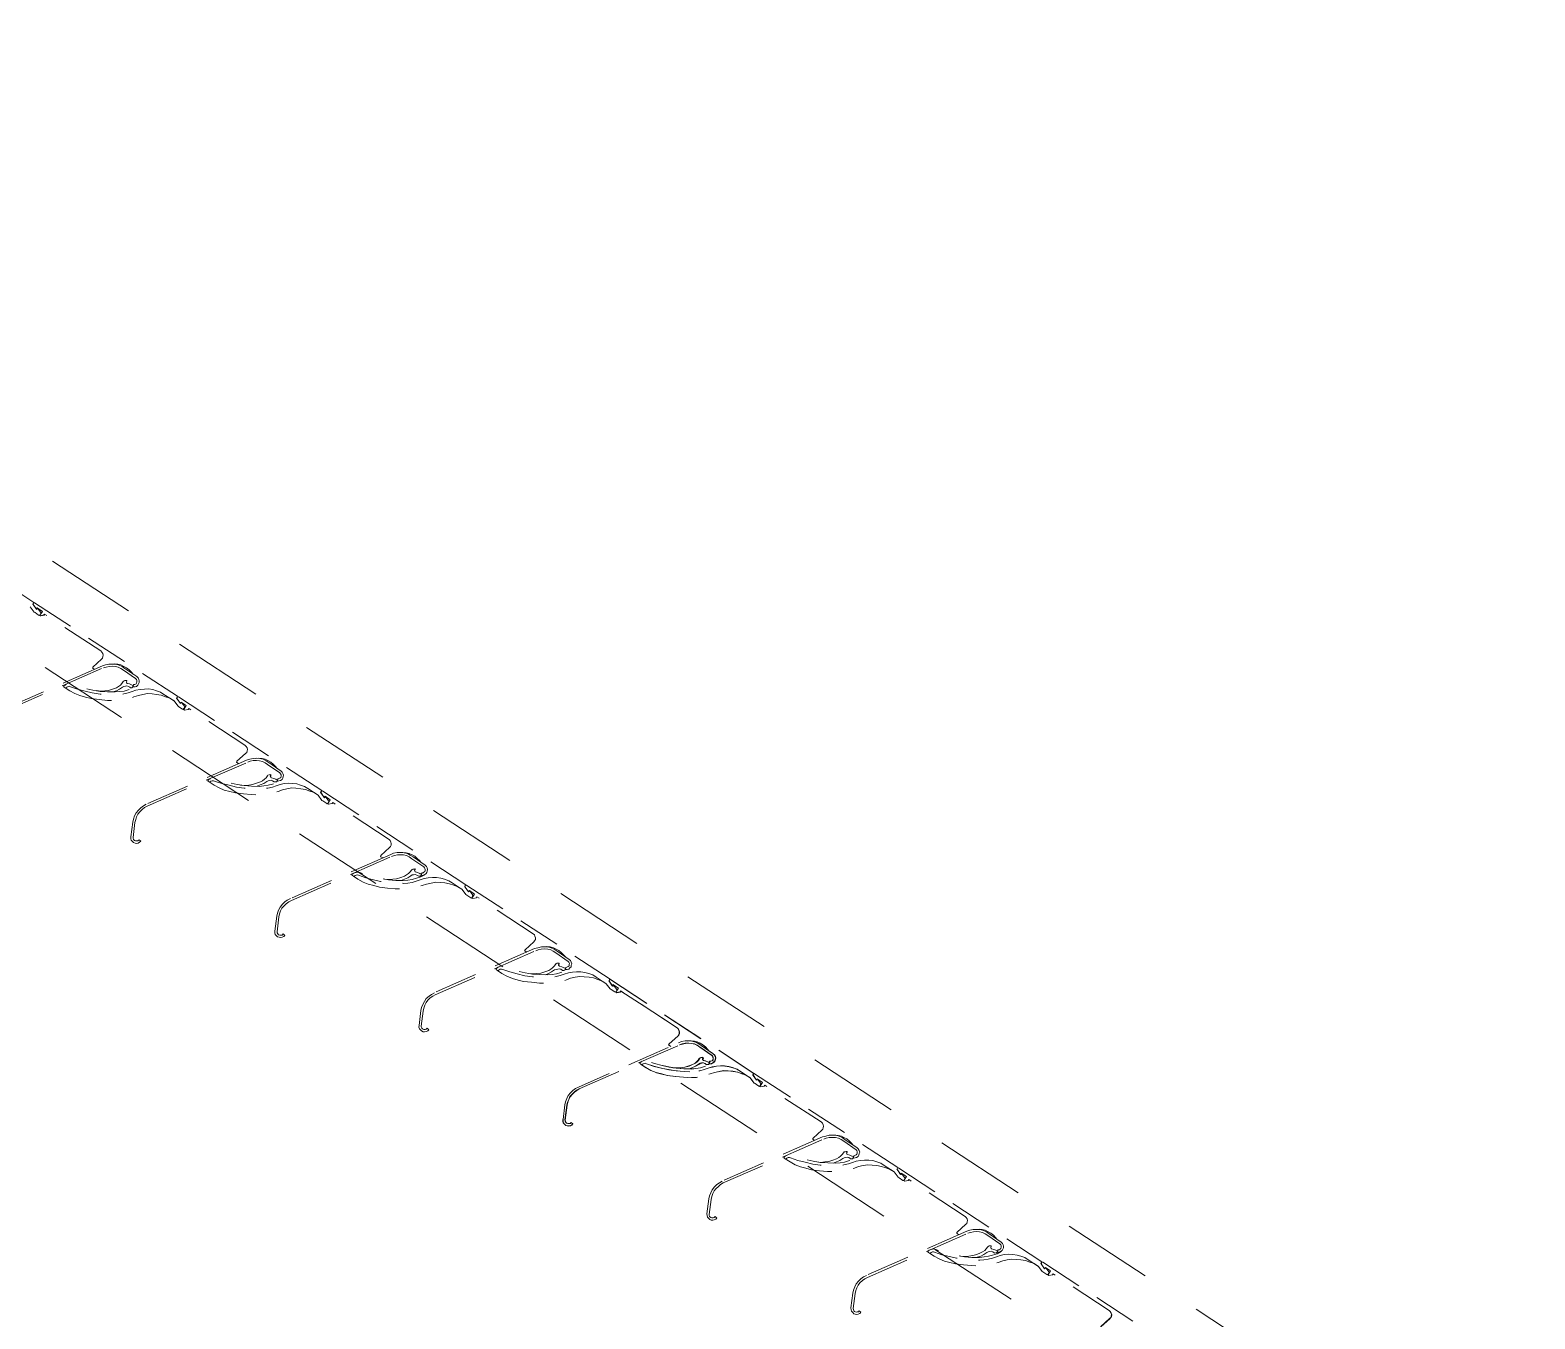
# Model space of a CAD drawing. Header units: centimetres. Extents: x -6341 to 23117, y -10090 to 8065.
# Drawn here: x 4912.6 to 5000, y -4067.7 to -3992.8 of the extents above; entities that cross this region are included whole.
import ezdxf

# ---------------------------------------------------------------- set-up
doc = ezdxf.new("R2010")
doc.units = ezdxf.units.CM
doc.header["$LTSCALE"] = 12.7
doc.linetypes.add('Style de ligne -13', pattern=[0.295276, 0.19685, -0.098425])
doc.linetypes.add('Style de ligne -17', pattern=[0.694444, 0.41656, -0.277884])
doc.layers.add('B Général', color=7, linetype='Continuous', lineweight=5)

# ---------------------------------------------------------------- blocks, each defined once
blk = doc.blocks.new('Groupe-199-1')
at = {"layer": 'B Général', "color": 7, "linetype": 'Style de ligne -13', "lineweight": 5}
for p, q in [((4904.493, -4020.614), (4912.819, -4026.059)), ((4912.829, -4026.622), (4912.598, -4026.319)), ((4912.854, -4026.082), (4921.162, -4031.516)), ((4913.16, -4026.813), (4913.31, -4026.583)), ((4913.16, -4026.813), (4913.31, -4026.583)), ((4916.712, -4028.884), (4913.435, -4026.74)), ((4916.802, -4029.752), (4910.977, -4032.316)), ((4911.031, -4032.427), (4916.856, -4029.863)), ((4918.031, -4030), (4918.728, -4030.481)), ((4918.798, -4030.374), (4918.101, -4029.893)), ((4918.602, -4030.828), (4918.586, -4030.969)), ((4916.445, -4031.188), (4916.68, -4031.215)), ((4920.959, -4031.788), (4920.374, -4031.405)), ((4921.173, -4032.079), (4920.959, -4031.788)), ((4921.215, -4031.551), (4929.541, -4036.996)), ((4921.521, -4032.282), (4921.672, -4032.052)), ((4925.074, -4034.352), (4921.814, -4032.221)), ((4925.163, -4035.221), (4919.339, -4037.784)), ((4919.392, -4037.896), (4925.235, -4035.343)), ((4927.177, -4035.855), (4926.462, -4035.362)), ((4926.393, -4035.468), (4927.107, -4035.961)), ((4926.981, -4036.308), (4926.965, -4036.449)), ((4929.32, -4037.256), (4928.736, -4036.874)), ((4929.594, -4037.031), (4937.902, -4042.465)), ((4929.552, -4037.56), (4929.32, -4037.256)), ((4929.882, -4037.75), (4930.033, -4037.52)), ((4933.452, -4039.833), (4930.175, -4037.689)), ((4918.561, -4038.819), (4918.451, -4039.683)), ((4918.581, -4039.717), (4918.69, -4038.853)), ((4919.023, -4039.93), (4918.928, -4039.843)), ((4933.542, -4040.701), (4927.717, -4043.265)), ((4927.771, -4043.376), (4933.596, -4040.812)), ((4934.771, -4040.948), (4935.468, -4041.429)), ((4935.538, -4041.323), (4934.841, -4040.842)), ((4935.342, -4041.777), (4935.326, -4041.918)), ((4937.699, -4042.736), (4937.114, -4042.354)), ((4937.913, -4043.028), (4937.699, -4042.736)), ((4937.955, -4042.499), (4946.281, -4047.945)), ((4938.261, -4043.231), (4938.412, -4043)), ((4941.813, -4045.301), (4938.554, -4043.169)), ((4926.922, -4044.287), (4926.812, -4045.151)), ((4926.942, -4045.185), (4927.052, -4044.321)), ((4927.384, -4045.399), (4927.289, -4045.311)), ((4941.903, -4046.169), (4936.079, -4048.733)), ((4936.132, -4048.844), (4941.975, -4046.292)), ((4943.132, -4046.417), (4943.847, -4046.91)), ((4943.132, -4046.417), (4943.847, -4046.91)), ((4943.917, -4046.803), (4943.202, -4046.311)), ((4943.917, -4046.803), (4943.202, -4046.311)), ((4943.721, -4047.257), (4943.687, -4047.386)), ((4943.721, -4047.257), (4943.687, -4047.386)), ((4946.06, -4048.205), (4945.475, -4047.823)), ((4946.06, -4048.205), (4945.475, -4047.823)), ((4946.292, -4048.508), (4946.06, -4048.205)), ((4946.292, -4048.508), (4946.06, -4048.205)), ((4946.316, -4047.968), (4954.624, -4053.402)), ((4946.622, -4048.699), (4946.773, -4048.469)), ((4946.622, -4048.699), (4946.773, -4048.469)), ((4946.622, -4048.699), (4946.773, -4048.469)), ((4950.174, -4050.77), (4946.897, -4048.626)), ((4935.301, -4049.767), (4935.191, -4050.631)), ((4935.321, -4050.665), (4935.43, -4049.801)), ((4935.763, -4050.879), (4935.668, -4050.792)), ((4944.493, -4054.313), (4950.336, -4051.761)), ((4951.494, -4051.885), (4952.191, -4052.367)), ((4951.511, -4051.897), (4952.208, -4052.378)), ((4952.26, -4052.26), (4951.563, -4051.779)), ((4952.064, -4052.714), (4952.048, -4052.855)), ((4952.082, -4052.726), (4952.066, -4052.867)), ((4948.381, -4053.087), (4948.115, -4052.913)), ((4949.907, -4053.073), (4950.142, -4053.101)), ((4954.421, -4053.674), (4953.836, -4053.291)), ((4954.635, -4053.965), (4954.421, -4053.674)), ((4954.677, -4053.437), (4963.003, -4058.882)), ((4954.983, -4054.168), (4955.134, -4053.938)), ((4958.536, -4056.238), (4955.276, -4054.107)), ((4943.662, -4055.236), (4943.552, -4056.1)), ((4943.664, -4056.122), (4943.774, -4055.258)), ((4943.682, -4056.134), (4943.791, -4055.27)), ((4944.124, -4056.347), (4944.029, -4056.26)), ((4944.124, -4056.347), (4944.029, -4056.26)), ((4958.626, -4057.106), (4952.801, -4059.67)), ((4952.855, -4059.781), (4958.697, -4057.229)), ((4959.855, -4057.354), (4960.569, -4057.847)), ((4960.639, -4057.74), (4959.924, -4057.248)), ((4960.443, -4058.194), (4960.427, -4058.335)), ((4962.782, -4059.142), (4962.198, -4058.76)), ((4963.056, -4058.917), (4971.364, -4064.351)), ((4963.014, -4059.446), (4962.782, -4059.142)), ((4963.344, -4059.636), (4963.495, -4059.406)), ((4966.914, -4061.718), (4963.637, -4059.575)), ((4952.023, -4060.705), (4951.913, -4061.569)), ((4952.043, -4061.603), (4952.153, -4060.739)), ((4952.485, -4061.816), (4952.39, -4061.729)), ((4967.004, -4062.587), (4961.18, -4065.15)), ((4961.233, -4065.262), (4967.058, -4062.698)), ((4968.234, -4062.834), (4968.931, -4063.315)), ((4969, -4063.209), (4968.303, -4062.728)), ((4968.804, -4063.663), (4968.788, -4063.804)), ((4971.161, -4064.622), (4970.576, -4064.24)), ((4971.375, -4064.914), (4971.161, -4064.622)), ((4971.417, -4064.385), (4979.743, -4069.831)), ((4971.723, -4065.116), (4971.874, -4064.886)), ((4975.275, -4067.187), (4972.016, -4065.055)), ((4960.384, -4066.173), (4960.274, -4067.037)), ((4960.404, -4067.071), (4960.514, -4066.207)), ((4960.846, -4067.285), (4960.751, -4067.197))]:
    blk.add_line(p, q, dxfattribs=at)
at = {"layer": 'B Général', "color": 7, "linetype": 'Style de ligne -13', "lineweight": 5, "flags": 128}
for points in [[(4913.31, -4026.583), (4912.992, -4026.374), (4912.945, -4026.445), (4912.767, -4026.177), (4912.749, -4026.165), (4912.772, -4026.13), (4912.795, -4026.094), (4912.819, -4026.059), (4912.854, -4026.082)], [(4913.171, -4026.796), (4913.218, -4026.725), (4913.229, -4026.707), (4913.217, -4026.648), (4913.027, -4026.398), (4912.981, -4026.468), (4912.767, -4026.177), (4912.749, -4026.165), (4912.772, -4026.13), (4912.819, -4026.059)], [(4913.31, -4026.583), (4913.009, -4026.386), (4912.963, -4026.457), (4912.785, -4026.188), (4912.767, -4026.177), (4912.772, -4026.13), (4912.795, -4026.094), (4912.836, -4026.071), (4912.872, -4026.094)], [(4913.171, -4026.796), (4913.131, -4026.819), (4913.095, -4026.796), (4912.883, -4026.657), (4912.829, -4026.622)], [(4913.435, -4026.74), (4913.4, -4026.794), (4913.195, -4026.836), (4913.16, -4026.813)], [(4913.453, -4026.752), (4913.418, -4026.805), (4913.213, -4026.848), (4913.16, -4026.813)], [(4916.34, -4029.956), (4916.234, -4029.886), (4916.216, -4029.874), (4916.239, -4029.839), (4916.251, -4029.821), (4916.752, -4029.365), (4916.798, -4029.294), (4916.827, -4029.212), (4916.838, -4029.118), (4916.819, -4029.03), (4916.772, -4028.948), (4916.712, -4028.884)], [(4918.101, -4029.893), (4917.942, -4029.789), (4917.771, -4029.702), (4917.576, -4029.651), (4917.377, -4029.647), (4917.177, -4029.643), (4916.972, -4029.686), (4916.802, -4029.752)], [(4916.856, -4029.863), (4917.014, -4029.815), (4917.19, -4029.778), (4917.372, -4029.77), (4917.56, -4029.792), (4917.719, -4029.82), (4917.872, -4029.895), (4918.031, -4030)], [(4918.585, -4030.235), (4918.484, -4030.119), (4918.348, -4029.979), (4918.2, -4029.857), (4918.047, -4029.782), (4917.876, -4029.695), (4917.7, -4029.656), (4917.511, -4029.634), (4917.33, -4029.642)], [(4920.374, -4031.405), (4920.179, -4031.278), (4919.932, -4031.192), (4919.72, -4031.129), (4919.467, -4031.091), (4919.239, -4031.093), (4918.998, -4031.112), (4918.746, -4031.15), (4918.518, -4031.228), (4918.289, -4031.306), (4918.043, -4031.373), (4917.791, -4031.411), (4917.551, -4031.43), (4917.104, -4031.417), (4916.67, -4031.385), (4916.211, -4031.313), (4915.793, -4031.217), (4915.358, -4031.109), (4914.946, -4030.966), (4914.863, -4030.937), (4914.805, -4030.949), (4914.735, -4030.979), (4914.682, -4031.021), (4914.653, -4031.027), (4914.635, -4031.016), (4914.582, -4030.981), (4914.547, -4030.958), (4914.558, -4030.94), (4914.552, -4030.911), (4914.634, -4030.863), (4914.716, -4030.815), (4914.803, -4030.797), (4914.909, -4030.79), (4915.003, -4030.801), (4915.404, -4030.962), (4915.821, -4031.058), (4916.239, -4031.154), (4916.668, -4031.233), (4917.103, -4031.264), (4917.532, -4031.266), (4917.801, -4031.24), (4918.071, -4031.214), (4918.3, -4031.136), (4918.557, -4031.052), (4918.791, -4030.926)], [(4916.68, -4031.215), (4916.938, -4031.207), (4917.161, -4031.175), (4917.389, -4031.097), (4917.618, -4031.019), (4917.74, -4030.947), (4917.845, -4030.864), (4917.933, -4030.769), (4918.002, -4030.663)], [(4918.002, -4030.663), (4918.054, -4030.622), (4918.095, -4030.598), (4918.172, -4030.597), (4918.201, -4030.591), (4918.219, -4030.602), (4918.225, -4030.632), (4918.19, -4030.685), (4918.196, -4030.714), (4918.22, -4030.755), (4918.238, -4030.767), (4918.367, -4030.801), (4918.485, -4030.853), (4918.52, -4030.876), (4918.567, -4030.881), (4918.585, -4030.893), (4918.574, -4030.91), (4918.591, -4030.922), (4918.568, -4030.958), (4918.533, -4031.011), (4918.504, -4031.017), (4918.428, -4031.017), (4918.392, -4030.994), (4918.392, -4030.994), (4918.321, -4030.948), (4918.221, -4030.908), (4918.133, -4030.926), (4918.045, -4030.944), (4917.964, -4030.992), (4917.789, -4031.105), (4917.607, -4031.189), (4917.408, -4031.261)], [(4918.586, -4030.969), (4918.692, -4030.962), (4918.779, -4030.944), (4918.855, -4030.867), (4918.901, -4030.796), (4918.93, -4030.714), (4918.941, -4030.62), (4918.923, -4030.532), (4918.875, -4030.45), (4918.798, -4030.374)], [(4918.728, -4030.481), (4918.77, -4030.533), (4918.8, -4030.603), (4918.801, -4030.68), (4918.784, -4030.744), (4918.749, -4030.798), (4918.679, -4030.827), (4918.602, -4030.828)], [(4916.144, -4031.648), (4915.82, -4031.563), (4915.496, -4031.478), (4915.196, -4031.357), (4914.901, -4031.189), (4914.635, -4031.016)], [(4920.941, -4031.776), (4920.711, -4031.626), (4920.464, -4031.54), (4920.216, -4031.454), (4919.946, -4031.403), (4919.682, -4031.382), (4919.417, -4031.361), (4919.153, -4031.416), (4918.89, -4031.471), (4918.632, -4031.556), (4918.375, -4031.64), (4918.099, -4031.713), (4917.818, -4031.757), (4917.56, -4031.765), (4917.084, -4031.757), (4916.614, -4031.703), (4916.144, -4031.648)], [(4921.515, -4032.253), (4921.561, -4032.182), (4921.573, -4032.164), (4921.578, -4032.117), (4921.37, -4031.855), (4921.324, -4031.925), (4921.128, -4031.645), (4921.11, -4031.634), (4921.116, -4031.587), (4921.162, -4031.516)], [(4921.672, -4032.052), (4921.371, -4031.855), (4921.324, -4031.926), (4921.146, -4031.657), (4921.128, -4031.645), (4921.134, -4031.598), (4921.157, -4031.563), (4921.198, -4031.539), (4921.215, -4031.551)], [(4921.515, -4032.253), (4921.492, -4032.288), (4921.456, -4032.265), (4921.244, -4032.126), (4921.173, -4032.079)], [(4921.814, -4032.221), (4921.779, -4032.274), (4921.574, -4032.317), (4921.521, -4032.282)], [(4924.701, -4035.424), (4924.613, -4035.366), (4924.595, -4035.355), (4924.6, -4035.308), (4924.612, -4035.29), (4925.113, -4034.833), (4925.177, -4034.774), (4925.206, -4034.692), (4925.216, -4034.598), (4925.198, -4034.51), (4925.15, -4034.428), (4925.073, -4034.352)], [(4926.462, -4035.362), (4926.303, -4035.258), (4926.132, -4035.171), (4925.937, -4035.12), (4925.738, -4035.116), (4925.556, -4035.123), (4925.351, -4035.166), (4925.163, -4035.221)], [(4925.235, -4035.343), (4925.375, -4035.283), (4925.551, -4035.247), (4925.751, -4035.251), (4925.921, -4035.261), (4926.098, -4035.3), (4926.251, -4035.375), (4926.393, -4035.468)], [(4926.255, -4035.176), (4926.078, -4035.136), (4925.89, -4035.114), (4925.708, -4035.122)], [(4926.946, -4035.704), (4926.846, -4035.587), (4926.709, -4035.448), (4926.579, -4035.337), (4926.408, -4035.251), (4926.255, -4035.176)], [(4924.824, -4036.668), (4925.059, -4036.695), (4925.299, -4036.675), (4925.522, -4036.644), (4925.75, -4036.566), (4925.979, -4036.487), (4926.101, -4036.416), (4926.206, -4036.333), (4926.311, -4036.25), (4926.381, -4036.143)], [(4926.381, -4036.143), (4926.415, -4036.09), (4926.474, -4036.078), (4926.533, -4036.066), (4926.58, -4036.071), (4926.597, -4036.083), (4926.586, -4036.1), (4926.551, -4036.153), (4926.575, -4036.194), (4926.581, -4036.224), (4926.616, -4036.247), (4926.746, -4036.281), (4926.864, -4036.333), (4926.881, -4036.344), (4926.946, -4036.361), (4926.946, -4036.361), (4926.952, -4036.391), (4926.952, -4036.391), (4926.947, -4036.438), (4926.912, -4036.491), (4926.865, -4036.485), (4926.789, -4036.486), (4926.771, -4036.474), (4926.771, -4036.474), (4926.683, -4036.417), (4926.6, -4036.388), (4926.512, -4036.406), (4926.424, -4036.425), (4926.343, -4036.472), (4926.167, -4036.585), (4925.968, -4036.658), (4925.787, -4036.741)], [(4926.965, -4036.449), (4927.053, -4036.431), (4927.141, -4036.413), (4927.234, -4036.347), (4927.28, -4036.276), (4927.291, -4036.182), (4927.32, -4036.1), (4927.284, -4036), (4927.236, -4035.919), (4927.177, -4035.855)], [(4927.107, -4035.961), (4927.149, -4036.013), (4927.179, -4036.083), (4927.179, -4036.16), (4927.162, -4036.225), (4927.11, -4036.266), (4927.04, -4036.296), (4926.981, -4036.308)], [(4928.736, -4036.874), (4928.541, -4036.747), (4928.311, -4036.672), (4928.082, -4036.598), (4927.846, -4036.571), (4927.6, -4036.561), (4927.359, -4036.581), (4927.125, -4036.63), (4926.897, -4036.708), (4926.668, -4036.787), (4926.405, -4036.842), (4926.152, -4036.879), (4925.912, -4036.899), (4925.466, -4036.885), (4925.031, -4036.854), (4924.59, -4036.793), (4924.155, -4036.685), (4923.737, -4036.589), (4923.307, -4036.435), (4923.242, -4036.417), (4923.166, -4036.418), (4923.096, -4036.448), (4923.043, -4036.49), (4923.032, -4036.507), (4922.996, -4036.484), (4922.943, -4036.449), (4922.926, -4036.438), (4922.919, -4036.409), (4922.931, -4036.391), (4922.995, -4036.332), (4923.095, -4036.295), (4923.182, -4036.277), (4923.27, -4036.259), (4923.364, -4036.27), (4923.765, -4036.43), (4924.2, -4036.538), (4924.618, -4036.634), (4925.03, -4036.701), (4925.464, -4036.733), (4925.911, -4036.746), (4926.18, -4036.72), (4926.433, -4036.683), (4926.679, -4036.616), (4926.918, -4036.52), (4927.152, -4036.395)], [(4924.522, -4037.128), (4924.199, -4037.043), (4923.875, -4036.958), (4923.575, -4036.837), (4923.28, -4036.669), (4922.996, -4036.484)], [(4929.32, -4037.256), (4929.09, -4037.106), (4928.842, -4037.02), (4928.595, -4036.934), (4928.325, -4036.883), (4928.042, -4036.851), (4927.796, -4036.841), (4927.514, -4036.885), (4927.251, -4036.94), (4927.011, -4037.036), (4926.753, -4037.12), (4926.478, -4037.193), (4926.197, -4037.237), (4925.921, -4037.233), (4925.445, -4037.226), (4924.993, -4037.183), (4924.522, -4037.128)], [(4929.894, -4037.733), (4929.94, -4037.662), (4929.952, -4037.644), (4929.939, -4037.586), (4929.749, -4037.335), (4929.703, -4037.406), (4929.489, -4037.114), (4929.471, -4037.102), (4929.495, -4037.067), (4929.541, -4036.996)], [(4930.033, -4037.52), (4929.732, -4037.323), (4929.685, -4037.394), (4929.507, -4037.126), (4929.489, -4037.114), (4929.494, -4037.067), (4929.518, -4037.032), (4929.559, -4037.008), (4929.594, -4037.031)], [(4919.339, -4037.784), (4919.175, -4037.88), (4919.029, -4037.987), (4918.889, -4038.123), (4918.756, -4038.289), (4918.669, -4038.46), (4918.601, -4038.642), (4918.561, -4038.819)], [(4918.69, -4038.853), (4918.73, -4038.676), (4918.787, -4038.511), (4918.862, -4038.358), (4918.973, -4038.228), (4919.112, -4038.092), (4919.24, -4037.973), (4919.392, -4037.896)], [(4929.894, -4037.733), (4929.853, -4037.757), (4929.835, -4037.745), (4929.605, -4037.594), (4929.552, -4037.56)], [(4930.175, -4037.689), (4930.14, -4037.742), (4929.935, -4037.785), (4929.882, -4037.75)], [(4918.451, -4039.683), (4918.458, -4039.788), (4918.476, -4039.876), (4918.536, -4039.94), (4918.613, -4040.016), (4918.695, -4040.044), (4918.789, -4040.055), (4918.877, -4040.037), (4918.959, -4039.989), (4919.023, -4039.93)], [(4918.928, -4039.843), (4918.864, -4039.902), (4918.805, -4039.914), (4918.729, -4039.915), (4918.664, -4039.898), (4918.605, -4039.834), (4918.575, -4039.764), (4918.581, -4039.717)], [(4933.08, -4040.904), (4932.974, -4040.835), (4932.956, -4040.823), (4932.962, -4040.776), (4932.973, -4040.759), (4933.474, -4040.302), (4933.538, -4040.243), (4933.567, -4040.16), (4933.578, -4040.066), (4933.559, -4039.978), (4933.512, -4039.897), (4933.452, -4039.833)], [(4934.841, -4040.842), (4934.681, -4040.738), (4934.51, -4040.651), (4934.316, -4040.6), (4934.117, -4040.596), (4933.917, -4040.592), (4933.712, -4040.635), (4933.542, -4040.701)], [(4935.308, -4041.172), (4935.207, -4041.056), (4935.088, -4040.928), (4934.94, -4040.806), (4934.787, -4040.731), (4934.616, -4040.644), (4934.44, -4040.605), (4934.252, -4040.583), (4934.07, -4040.59)], [(4933.596, -4040.812), (4933.754, -4040.763), (4933.93, -4040.727), (4934.112, -4040.719), (4934.282, -4040.729), (4934.459, -4040.769), (4934.612, -4040.844), (4934.771, -4040.948)], [(4935.326, -4041.918), (4935.431, -4041.911), (4935.502, -4041.881), (4935.595, -4041.816), (4935.641, -4041.745), (4935.67, -4041.662), (4935.681, -4041.568), (4935.663, -4041.481), (4935.615, -4041.399), (4935.538, -4041.323)], [(4935.468, -4041.429), (4935.51, -4041.482), (4935.54, -4041.552), (4935.541, -4041.628), (4935.524, -4041.693), (4935.471, -4041.735), (4935.419, -4041.776), (4935.342, -4041.777)], [(4936.672, -4042.141), (4936.46, -4042.078), (4936.208, -4042.039), (4935.961, -4042.03), (4935.72, -4042.049), (4935.486, -4042.099), (4935.258, -4042.177), (4935.029, -4042.255), (4934.783, -4042.322), (4934.531, -4042.359), (4934.291, -4042.379), (4933.844, -4042.365), (4933.392, -4042.322), (4932.951, -4042.262), (4932.534, -4042.166), (4932.098, -4042.058), (4931.668, -4041.903), (4931.604, -4041.886), (4931.545, -4041.898), (4931.475, -4041.928), (4931.422, -4041.97), (4931.393, -4041.976), (4931.375, -4041.964), (4931.322, -4041.93), (4931.287, -4041.906), (4931.281, -4041.877), (4931.292, -4041.859), (4931.356, -4041.8), (4931.456, -4041.764), (4931.544, -4041.746), (4931.631, -4041.727), (4931.743, -4041.75), (4932.144, -4041.911), (4932.562, -4042.007), (4932.979, -4042.103), (4933.408, -4042.181), (4933.843, -4042.213), (4934.272, -4042.215), (4934.542, -4042.189), (4934.794, -4042.152), (4935.04, -4042.085), (4935.297, -4042), (4935.531, -4041.875)], [(4932.884, -4042.597), (4932.56, -4042.512), (4932.236, -4042.426), (4931.936, -4042.306), (4931.641, -4042.138), (4931.375, -4041.964)], [(4937.681, -4042.725), (4937.451, -4042.574), (4937.204, -4042.488), (4936.956, -4042.403), (4936.686, -4042.352), (4936.421, -4042.331), (4936.157, -4042.31), (4935.893, -4042.365), (4935.63, -4042.42), (4935.372, -4042.505), (4935.115, -4042.589), (4934.839, -4042.662), (4934.558, -4042.705), (4934.282, -4042.702), (4933.806, -4042.694), (4933.354, -4042.651), (4932.884, -4042.597)], [(4933.185, -4042.136), (4933.42, -4042.164), (4933.661, -4042.144), (4933.883, -4042.113), (4934.129, -4042.046), (4934.34, -4041.956), (4934.463, -4041.884), (4934.585, -4041.813), (4934.672, -4041.718), (4934.742, -4041.612)], [(4934.742, -4041.612), (4934.794, -4041.57), (4934.835, -4041.546), (4934.912, -4041.546), (4934.941, -4041.54), (4934.959, -4041.551), (4934.965, -4041.581), (4934.93, -4041.634), (4934.936, -4041.663), (4934.96, -4041.704), (4934.978, -4041.716), (4935.107, -4041.75), (4935.225, -4041.801), (4935.26, -4041.825), (4935.307, -4041.83), (4935.325, -4041.842), (4935.314, -4041.859), (4935.331, -4041.871), (4935.308, -4041.906), (4935.273, -4041.959), (4935.226, -4041.954), (4935.168, -4041.966), (4935.132, -4041.943), (4935.132, -4041.943), (4935.061, -4041.897), (4934.961, -4041.857), (4934.873, -4041.875), (4934.786, -4041.893), (4934.704, -4041.941), (4934.529, -4042.054), (4934.347, -4042.138), (4934.148, -4042.21)], [(4937.114, -4042.354), (4936.919, -4042.227), (4936.672, -4042.141)], [(4938.255, -4043.201), (4938.301, -4043.13), (4938.313, -4043.113), (4938.318, -4043.066), (4938.11, -4042.803), (4938.064, -4042.874), (4937.868, -4042.594), (4937.85, -4042.583), (4937.856, -4042.536), (4937.902, -4042.465)], [(4938.412, -4043), (4938.11, -4042.803), (4938.064, -4042.874), (4937.868, -4042.594), (4937.85, -4042.583), (4937.873, -4042.547), (4937.896, -4042.512), (4937.937, -4042.488), (4937.955, -4042.499)], [(4938.255, -4043.201), (4938.232, -4043.237), (4938.196, -4043.214), (4937.966, -4043.063), (4937.913, -4043.028)], [(4938.554, -4043.169), (4938.519, -4043.222), (4938.314, -4043.265), (4938.261, -4043.231)], [(4927.717, -4043.265), (4927.536, -4043.348), (4927.39, -4043.455), (4927.251, -4043.592), (4927.117, -4043.757), (4927.03, -4043.928), (4926.962, -4044.111), (4926.922, -4044.287)], [(4927.052, -4044.321), (4927.091, -4044.145), (4927.148, -4043.98), (4927.223, -4043.827), (4927.334, -4043.697), (4927.473, -4043.56), (4927.619, -4043.453), (4927.771, -4043.376)], [(4926.812, -4045.151), (4926.819, -4045.257), (4926.837, -4045.345), (4926.914, -4045.42), (4926.974, -4045.484), (4927.056, -4045.513), (4927.15, -4045.524), (4927.238, -4045.506), (4927.338, -4045.469), (4927.384, -4045.399)], [(4927.289, -4045.311), (4927.243, -4045.382), (4927.167, -4045.383), (4927.108, -4045.395), (4927.026, -4045.367), (4926.984, -4045.314), (4926.954, -4045.244), (4926.942, -4045.185)], [(4941.441, -4046.373), (4941.353, -4046.315), (4941.317, -4046.292), (4941.34, -4046.256), (4941.352, -4046.239), (4941.853, -4045.782), (4941.899, -4045.711), (4941.945, -4045.64), (4941.956, -4045.546), (4941.92, -4045.447), (4941.89, -4045.377), (4941.813, -4045.301)], [(4941.441, -4046.373), (4941.353, -4046.315), (4941.317, -4046.292), (4941.34, -4046.256), (4941.352, -4046.239), (4941.853, -4045.782), (4941.899, -4045.711), (4941.945, -4045.64), (4941.956, -4045.546), (4941.92, -4045.447), (4941.89, -4045.377), (4941.813, -4045.301)], [(4943.202, -4046.311), (4943.043, -4046.206), (4942.872, -4046.12), (4942.677, -4046.069), (4942.478, -4046.064), (4942.296, -4046.072), (4942.091, -4046.115), (4941.903, -4046.169)], [(4943.202, -4046.311), (4943.043, -4046.206), (4942.872, -4046.12), (4942.677, -4046.069), (4942.478, -4046.064), (4942.296, -4046.072), (4942.091, -4046.115), (4941.903, -4046.169)], [(4941.975, -4046.292), (4942.115, -4046.232), (4942.291, -4046.195), (4942.473, -4046.188), (4942.661, -4046.21), (4942.837, -4046.249), (4942.973, -4046.313), (4943.132, -4046.417)], [(4941.975, -4046.292), (4942.115, -4046.232), (4942.291, -4046.195), (4942.473, -4046.188), (4942.661, -4046.21), (4942.837, -4046.249), (4942.973, -4046.313), (4943.132, -4046.417)], [(4943.686, -4046.653), (4943.585, -4046.536), (4943.449, -4046.396), (4943.301, -4046.274), (4943.148, -4046.199), (4942.995, -4046.124), (4942.801, -4046.073), (4942.612, -4046.051), (4942.448, -4046.07)], [(4943.686, -4046.653), (4943.585, -4046.536), (4943.449, -4046.396), (4943.301, -4046.274), (4943.148, -4046.199), (4942.995, -4046.124), (4942.801, -4046.073), (4942.612, -4046.051), (4942.448, -4046.07)], [(4945.475, -4047.823), (4945.281, -4047.695), (4945.051, -4047.621), (4944.821, -4047.547), (4944.586, -4047.519), (4944.34, -4047.51), (4944.099, -4047.53), (4943.865, -4047.579), (4943.619, -4047.645), (4943.39, -4047.724), (4943.144, -4047.79), (4942.892, -4047.828), (4942.652, -4047.848), (4942.205, -4047.834), (4941.771, -4047.802), (4941.33, -4047.742), (4940.895, -4047.634), (4940.459, -4047.526), (4940.047, -4047.383), (4939.982, -4047.366), (4939.906, -4047.367), (4939.836, -4047.397), (4939.783, -4047.438), (4939.772, -4047.456), (4939.736, -4047.433), (4939.683, -4047.398), (4939.665, -4047.387), (4939.659, -4047.357), (4939.671, -4047.339), (4939.735, -4047.28), (4939.817, -4047.233), (4939.922, -4047.226), (4940.01, -4047.207), (4940.104, -4047.218), (4940.505, -4047.379), (4940.922, -4047.475), (4941.358, -4047.583), (4941.769, -4047.65), (4942.204, -4047.681), (4942.65, -4047.695), (4942.92, -4047.669), (4943.172, -4047.632), (4943.418, -4047.565), (4943.658, -4047.469), (4943.892, -4047.343)], [(4941.262, -4048.077), (4940.939, -4047.992), (4940.615, -4047.907), (4940.297, -4047.774), (4940.002, -4047.607), (4939.736, -4047.433)], [(4941.564, -4047.616), (4941.781, -4047.632), (4942.039, -4047.624), (4942.262, -4047.593), (4942.49, -4047.514), (4942.719, -4047.436), (4942.841, -4047.364), (4942.946, -4047.281), (4943.033, -4047.187), (4943.121, -4047.092)], [(4941.564, -4047.616), (4941.781, -4047.632), (4942.039, -4047.624), (4942.262, -4047.593), (4942.49, -4047.514), (4942.719, -4047.436), (4942.841, -4047.364), (4942.946, -4047.281), (4943.033, -4047.187), (4943.121, -4047.092)], [(4943.121, -4047.092), (4943.155, -4047.039), (4943.196, -4047.015), (4943.273, -4047.014), (4943.32, -4047.02), (4943.32, -4047.02), (4943.326, -4047.049), (4943.291, -4047.102), (4943.297, -4047.132), (4943.321, -4047.172), (4943.356, -4047.196), (4943.486, -4047.23), (4943.604, -4047.281), (4943.621, -4047.293), (4943.668, -4047.298), (4943.686, -4047.31), (4943.675, -4047.328), (4943.692, -4047.339), (4943.687, -4047.386), (4943.634, -4047.428), (4943.605, -4047.434), (4943.529, -4047.435), (4943.511, -4047.423), (4943.493, -4047.412), (4943.422, -4047.365), (4943.34, -4047.337), (4943.252, -4047.355), (4943.164, -4047.373), (4943.065, -4047.409), (4942.89, -4047.523), (4942.708, -4047.606), (4942.527, -4047.69)], [(4943.121, -4047.092), (4943.155, -4047.039), (4943.196, -4047.015), (4943.273, -4047.014), (4943.32, -4047.02), (4943.32, -4047.02), (4943.326, -4047.049), (4943.291, -4047.102), (4943.297, -4047.132), (4943.321, -4047.172), (4943.356, -4047.196), (4943.486, -4047.23), (4943.604, -4047.281), (4943.621, -4047.293), (4943.668, -4047.298), (4943.686, -4047.31), (4943.675, -4047.328), (4943.692, -4047.339), (4943.687, -4047.386), (4943.634, -4047.428), (4943.605, -4047.434), (4943.529, -4047.435), (4943.511, -4047.423), (4943.493, -4047.412), (4943.422, -4047.365), (4943.34, -4047.337), (4943.252, -4047.355), (4943.164, -4047.373), (4943.065, -4047.409), (4942.89, -4047.523), (4942.708, -4047.606), (4942.527, -4047.69)], [(4943.687, -4047.386), (4943.793, -4047.38), (4943.88, -4047.361), (4943.956, -4047.284), (4944.02, -4047.225), (4944.031, -4047.131), (4944.06, -4047.049), (4944.024, -4046.949), (4943.976, -4046.867), (4943.917, -4046.803)], [(4943.687, -4047.386), (4943.793, -4047.38), (4943.88, -4047.361), (4943.956, -4047.284), (4944.02, -4047.225), (4944.031, -4047.131), (4944.06, -4047.049), (4944.024, -4046.949), (4943.976, -4046.867), (4943.917, -4046.803)], [(4943.847, -4046.91), (4943.889, -4046.962), (4943.919, -4047.032), (4943.902, -4047.097), (4943.902, -4047.173), (4943.85, -4047.215), (4943.78, -4047.245), (4943.721, -4047.257)], [(4943.847, -4046.91), (4943.889, -4046.962), (4943.919, -4047.032), (4943.902, -4047.097), (4943.902, -4047.173), (4943.85, -4047.215), (4943.78, -4047.245), (4943.721, -4047.257)], [(4946.042, -4048.193), (4945.83, -4048.054), (4945.582, -4047.969), (4945.317, -4047.871), (4945.065, -4047.832), (4944.782, -4047.799), (4944.536, -4047.79), (4944.254, -4047.833), (4943.991, -4047.889), (4943.751, -4047.985), (4943.476, -4048.058), (4943.2, -4048.13), (4942.937, -4048.186), (4942.661, -4048.182), (4942.185, -4048.175), (4941.715, -4048.12), (4941.262, -4048.077)], [(4946.634, -4048.681), (4946.68, -4048.611), (4946.692, -4048.593), (4946.679, -4048.534), (4946.489, -4048.283), (4946.443, -4048.354), (4946.229, -4048.063), (4946.211, -4048.051), (4946.234, -4048.016), (4946.281, -4047.945)], [(4946.773, -4048.469), (4946.454, -4048.26), (4946.407, -4048.331), (4946.229, -4048.063), (4946.211, -4048.051), (4946.234, -4048.016), (4946.258, -4047.98), (4946.281, -4047.945), (4946.316, -4047.968)], [(4946.634, -4048.681), (4946.68, -4048.611), (4946.692, -4048.593), (4946.679, -4048.534), (4946.489, -4048.283), (4946.443, -4048.354), (4946.229, -4048.063), (4946.211, -4048.051), (4946.234, -4048.016), (4946.281, -4047.945)], [(4946.773, -4048.469), (4946.472, -4048.272), (4946.425, -4048.343), (4946.247, -4048.074), (4946.229, -4048.063), (4946.234, -4048.016), (4946.258, -4047.98), (4946.298, -4047.956), (4946.334, -4047.98)], [(4946.773, -4048.469), (4946.472, -4048.272), (4946.425, -4048.343), (4946.247, -4048.074), (4946.229, -4048.063), (4946.234, -4048.016), (4946.258, -4047.98), (4946.298, -4047.956), (4946.334, -4047.98)], [(4946.334, -4047.98), (4954.642, -4053.413), (4954.596, -4053.484), (4954.572, -4053.52), (4954.608, -4053.543), (4954.804, -4053.823), (4954.85, -4053.752), (4955.058, -4054.014), (4955.053, -4054.061), (4955.041, -4054.079), (4954.995, -4054.15), (4954.972, -4054.185), (4954.936, -4054.162), (4954.706, -4054.012), (4954.653, -4053.977), (4954.439, -4053.685), (4954.191, -4053.523), (4953.943, -4053.437), (4953.696, -4053.351), (4953.426, -4053.301), (4953.144, -4053.268), (4952.897, -4053.258), (4952.633, -4053.314), (4952.369, -4053.369), (4952.112, -4053.453), (4951.854, -4053.538), (4951.579, -4053.611), (4951.298, -4053.654), (4951.022, -4053.651), (4950.546, -4053.643), (4950.094, -4053.6), (4949.623, -4053.546), (4949.3, -4053.46), (4948.976, -4053.375), (4948.676, -4053.254), (4948.381, -4053.087)], [(4936.079, -4048.733), (4935.915, -4048.829), (4935.769, -4048.936), (4935.612, -4049.06), (4935.496, -4049.237), (4935.409, -4049.408), (4935.34, -4049.591), (4935.301, -4049.767)], [(4935.43, -4049.801), (4935.47, -4049.625), (4935.527, -4049.46), (4935.602, -4049.307), (4935.695, -4049.165), (4935.835, -4049.029), (4935.98, -4048.922), (4936.132, -4048.844)], [(4946.634, -4048.681), (4946.593, -4048.705), (4946.557, -4048.682), (4946.345, -4048.543), (4946.292, -4048.508)], [(4946.634, -4048.681), (4946.593, -4048.705), (4946.557, -4048.682), (4946.345, -4048.543), (4946.292, -4048.508)], [(4946.897, -4048.626), (4946.863, -4048.679), (4946.657, -4048.722), (4946.622, -4048.699)], [(4946.915, -4048.638), (4946.88, -4048.691), (4946.675, -4048.734), (4946.622, -4048.699)], [(4946.915, -4048.638), (4946.88, -4048.691), (4946.675, -4048.734), (4946.622, -4048.699)], [(4949.82, -4051.853), (4949.714, -4051.784), (4949.696, -4051.772), (4949.701, -4051.725), (4949.713, -4051.707), (4950.214, -4051.251), (4950.278, -4051.191), (4950.307, -4051.109), (4950.317, -4051.015), (4950.299, -4050.927), (4950.251, -4050.845), (4950.192, -4050.781), (4946.915, -4048.638)], [(4935.191, -4050.631), (4935.18, -4050.725), (4935.216, -4050.825), (4935.276, -4050.889), (4935.335, -4050.953), (4935.435, -4050.993), (4935.511, -4050.993), (4935.617, -4050.986), (4935.699, -4050.938), (4935.763, -4050.879)], [(4935.668, -4050.792), (4935.604, -4050.851), (4935.545, -4050.863), (4935.469, -4050.864), (4935.387, -4050.835), (4935.345, -4050.783), (4935.315, -4050.712), (4935.321, -4050.665)], [(4949.802, -4051.841), (4949.696, -4051.772), (4949.678, -4051.76), (4949.701, -4051.725), (4949.713, -4051.707), (4950.214, -4051.251), (4950.26, -4051.18), (4950.289, -4051.097), (4950.3, -4051.003), (4950.281, -4050.916), (4950.234, -4050.834), (4950.174, -4050.77)], [(4952.066, -4052.867), (4952.171, -4052.86), (4952.242, -4052.83), (4952.335, -4052.764), (4952.381, -4052.694), (4952.41, -4052.611), (4952.421, -4052.517), (4952.402, -4052.429), (4952.355, -4052.347), (4952.278, -4052.272), (4951.581, -4051.791), (4951.421, -4051.686), (4951.25, -4051.6), (4951.056, -4051.549), (4950.839, -4051.533), (4950.657, -4051.54), (4950.452, -4051.583), (4950.282, -4051.649), (4944.457, -4054.213)], [(4951.563, -4051.779), (4951.404, -4051.675), (4951.233, -4051.588), (4951.038, -4051.537), (4950.839, -4051.533), (4950.639, -4051.529), (4950.434, -4051.572), (4950.264, -4051.638)], [(4950.318, -4051.749), (4950.476, -4051.701), (4950.652, -4051.664), (4950.834, -4051.656), (4951.022, -4051.678), (4951.181, -4051.706), (4951.334, -4051.781), (4951.494, -4051.885)], [(4950.336, -4051.761), (4950.494, -4051.712), (4950.67, -4051.675), (4950.852, -4051.668), (4951.022, -4051.678), (4951.199, -4051.718), (4951.352, -4051.793), (4951.511, -4051.897)], [(4952.047, -4052.121), (4951.947, -4052.005), (4951.81, -4051.865), (4951.662, -4051.743), (4951.509, -4051.668), (4951.338, -4051.581), (4951.162, -4051.542), (4950.974, -4051.52), (4950.792, -4051.527)], [(4952.047, -4052.121), (4951.947, -4052.005), (4951.828, -4051.876), (4951.68, -4051.754), (4951.509, -4051.668), (4951.356, -4051.593), (4951.179, -4051.553), (4950.991, -4051.532), (4950.809, -4051.539)], [(4953.836, -4053.291), (4953.642, -4053.164), (4953.394, -4053.078), (4953.182, -4053.015), (4952.93, -4052.976), (4952.701, -4052.978), (4952.46, -4052.998), (4952.208, -4053.036), (4951.98, -4053.114), (4951.751, -4053.192), (4951.506, -4053.259), (4951.253, -4053.296), (4951.013, -4053.316), (4950.567, -4053.302), (4950.132, -4053.271), (4949.673, -4053.199), (4949.256, -4053.103), (4948.82, -4052.995), (4948.408, -4052.852), (4948.326, -4052.823), (4948.267, -4052.835), (4948.197, -4052.865), (4948.144, -4052.907), (4948.115, -4052.913), (4948.097, -4052.901), (4948.044, -4052.867), (4948.009, -4052.843), (4948.02, -4052.826), (4948.014, -4052.796), (4948.096, -4052.749), (4948.178, -4052.701), (4948.266, -4052.683), (4948.371, -4052.676), (4948.465, -4052.687), (4948.866, -4052.848), (4949.284, -4052.944), (4949.701, -4053.04), (4950.131, -4053.118), (4950.565, -4053.15), (4950.994, -4053.152), (4951.264, -4053.126), (4951.533, -4053.1), (4951.762, -4053.022), (4952.019, -4052.937), (4952.253, -4052.812)], [(4954.439, -4053.685), (4953.854, -4053.303), (4953.659, -4053.175), (4953.412, -4053.09), (4953.2, -4053.027), (4952.947, -4052.988), (4952.701, -4052.978), (4952.46, -4052.998), (4952.226, -4053.047), (4951.997, -4053.125), (4951.769, -4053.204), (4951.523, -4053.271), (4951.271, -4053.308), (4951.013, -4053.316), (4950.584, -4053.314), (4950.132, -4053.271), (4949.691, -4053.21), (4949.273, -4053.114), (4948.838, -4053.006), (4948.408, -4052.852), (4948.343, -4052.835), (4948.285, -4052.847), (4948.214, -4052.877), (4948.144, -4052.907), (4948.133, -4052.925), (4948.115, -4052.913), (4948.062, -4052.878), (4948.026, -4052.855), (4948.02, -4052.826), (4948.032, -4052.808), (4948.096, -4052.749), (4948.195, -4052.713), (4948.283, -4052.694), (4948.371, -4052.676), (4948.483, -4052.698), (4948.866, -4052.848), (4949.301, -4052.955), (4949.719, -4053.052), (4950.131, -4053.118), (4950.565, -4053.15), (4951.012, -4053.163), (4951.281, -4053.138), (4951.533, -4053.1), (4951.779, -4053.033), (4952.037, -4052.949), (4952.271, -4052.824)], [(4949.925, -4053.085), (4950.16, -4053.112), (4950.4, -4053.093), (4950.623, -4053.061), (4950.869, -4052.994), (4951.08, -4052.905), (4951.202, -4052.833), (4951.325, -4052.762), (4951.412, -4052.667), (4951.482, -4052.561)], [(4950.142, -4053.101), (4950.4, -4053.093), (4950.623, -4053.061), (4950.852, -4052.983), (4951.08, -4052.905), (4951.202, -4052.833), (4951.307, -4052.75), (4951.395, -4052.655), (4951.464, -4052.549)], [(4951.464, -4052.549), (4951.517, -4052.507), (4951.557, -4052.484), (4951.634, -4052.483), (4951.663, -4052.477), (4951.681, -4052.488), (4951.687, -4052.518), (4951.652, -4052.571), (4951.658, -4052.6), (4951.682, -4052.641), (4951.7, -4052.653), (4951.829, -4052.687), (4951.947, -4052.738), (4951.983, -4052.762), (4952.03, -4052.767), (4952.047, -4052.779), (4952.036, -4052.796), (4952.053, -4052.808), (4952.03, -4052.843), (4951.995, -4052.897), (4951.966, -4052.903), (4951.89, -4052.903), (4951.854, -4052.88), (4951.854, -4052.88), (4951.784, -4052.834), (4951.683, -4052.794), (4951.596, -4052.812), (4951.508, -4052.83), (4951.426, -4052.878), (4951.251, -4052.991), (4951.069, -4053.075), (4950.87, -4053.147)], [(4951.482, -4052.561), (4951.517, -4052.507), (4951.575, -4052.495), (4951.634, -4052.483), (4951.681, -4052.488), (4951.698, -4052.5), (4951.705, -4052.529), (4951.67, -4052.582), (4951.676, -4052.612), (4951.682, -4052.641), (4951.717, -4052.664), (4951.847, -4052.698), (4951.965, -4052.75), (4952, -4052.773), (4952.047, -4052.779), (4952.065, -4052.79), (4952.053, -4052.808), (4952.053, -4052.808), (4952.048, -4052.855), (4952.013, -4052.908), (4951.966, -4052.903), (4951.908, -4052.915), (4951.872, -4052.892), (4951.872, -4052.892), (4951.801, -4052.845), (4951.701, -4052.805), (4951.613, -4052.824), (4951.525, -4052.842), (4951.444, -4052.89), (4951.268, -4053.003), (4951.069, -4053.075), (4950.888, -4053.159)], [(4952.048, -4052.855), (4952.154, -4052.848), (4952.242, -4052.83), (4952.317, -4052.753), (4952.364, -4052.682), (4952.392, -4052.6), (4952.403, -4052.506), (4952.385, -4052.418), (4952.337, -4052.336), (4952.26, -4052.26)], [(4952.191, -4052.367), (4952.232, -4052.419), (4952.262, -4052.489), (4952.263, -4052.566), (4952.246, -4052.63), (4952.211, -4052.683), (4952.141, -4052.713), (4952.064, -4052.714)], [(4952.208, -4052.378), (4952.25, -4052.431), (4952.28, -4052.501), (4952.28, -4052.577), (4952.263, -4052.642), (4952.211, -4052.683), (4952.141, -4052.713), (4952.082, -4052.726)], [(4949.606, -4053.534), (4949.282, -4053.449), (4948.959, -4053.364), (4948.658, -4053.243), (4948.363, -4053.075), (4948.097, -4052.902)], [(4954.404, -4053.662), (4954.173, -4053.512), (4953.926, -4053.426), (4953.679, -4053.34), (4953.408, -4053.289), (4953.144, -4053.268), (4952.879, -4053.247), (4952.616, -4053.302), (4952.352, -4053.357), (4952.094, -4053.442), (4951.837, -4053.526), (4951.561, -4053.599), (4951.28, -4053.643), (4951.022, -4053.651), (4950.546, -4053.643), (4950.076, -4053.589), (4949.606, -4053.534)], [(4954.977, -4054.138), (4955.023, -4054.068), (4955.035, -4054.05), (4955.04, -4054.003), (4954.833, -4053.74), (4954.786, -4053.811), (4954.59, -4053.531), (4954.572, -4053.52), (4954.578, -4053.473), (4954.624, -4053.402)], [(4955.134, -4053.938), (4954.833, -4053.741), (4954.786, -4053.811), (4954.608, -4053.543), (4954.59, -4053.531), (4954.596, -4053.484), (4954.619, -4053.449), (4954.66, -4053.425), (4954.677, -4053.437)], [(4944.457, -4054.213), (4944.276, -4054.297), (4944.13, -4054.404), (4943.991, -4054.54), (4943.857, -4054.706), (4943.77, -4054.877), (4943.702, -4055.06), (4943.662, -4055.236)], [(4943.774, -4055.258), (4943.813, -4055.082), (4943.888, -4054.929), (4943.946, -4054.764), (4944.056, -4054.634), (4944.196, -4054.497), (4944.341, -4054.39), (4944.493, -4054.313)], [(4943.791, -4055.27), (4943.831, -4055.094), (4943.888, -4054.929), (4943.963, -4054.775), (4944.074, -4054.645), (4944.213, -4054.509), (4944.359, -4054.402), (4944.493, -4054.313)], [(4954.977, -4054.138), (4954.954, -4054.174), (4954.918, -4054.151), (4954.706, -4054.012), (4954.635, -4053.965)], [(4955.276, -4054.107), (4955.242, -4054.16), (4955.036, -4054.203), (4954.983, -4054.168)], [(4943.534, -4056.088), (4943.541, -4056.194), (4943.56, -4056.282), (4943.637, -4056.358), (4943.696, -4056.422), (4943.796, -4056.462), (4943.872, -4056.461), (4943.978, -4056.454), (4944.06, -4056.407), (4944.124, -4056.347)], [(4943.552, -4056.1), (4943.559, -4056.206), (4943.577, -4056.293), (4943.637, -4056.358), (4943.714, -4056.433), (4943.796, -4056.462), (4943.89, -4056.473), (4943.978, -4056.454), (4944.077, -4056.418), (4944.124, -4056.347)], [(4944.029, -4056.26), (4943.965, -4056.319), (4943.906, -4056.332), (4943.83, -4056.332), (4943.748, -4056.304), (4943.706, -4056.251), (4943.676, -4056.181), (4943.664, -4056.122)], [(4944.029, -4056.26), (4943.983, -4056.331), (4943.906, -4056.332), (4943.83, -4056.332), (4943.765, -4056.315), (4943.724, -4056.263), (4943.694, -4056.193), (4943.682, -4056.134)], [(4958.163, -4057.31), (4958.075, -4057.252), (4958.057, -4057.24), (4958.063, -4057.193), (4958.074, -4057.176), (4958.575, -4056.719), (4958.639, -4056.66), (4958.668, -4056.578), (4958.679, -4056.484), (4958.66, -4056.396), (4958.613, -4056.314), (4958.536, -4056.238)], [(4959.924, -4057.248), (4959.765, -4057.143), (4959.594, -4057.057), (4959.4, -4057.006), (4959.2, -4057.002), (4959.018, -4057.009), (4958.813, -4057.052), (4958.626, -4057.106)], [(4958.697, -4057.229), (4958.837, -4057.169), (4959.013, -4057.132), (4959.213, -4057.137), (4959.383, -4057.147), (4959.56, -4057.186), (4959.713, -4057.261), (4959.855, -4057.354)], [(4959.717, -4057.062), (4959.54, -4057.022), (4959.352, -4057), (4959.17, -4057.008)], [(4960.409, -4057.59), (4960.308, -4057.473), (4960.172, -4057.334), (4960.041, -4057.223), (4959.87, -4057.137), (4959.717, -4057.062)], [(4958.286, -4058.554), (4958.521, -4058.581), (4958.761, -4058.561), (4958.984, -4058.53), (4959.213, -4058.451), (4959.441, -4058.373), (4959.563, -4058.302), (4959.668, -4058.219), (4959.773, -4058.135), (4959.843, -4058.029)], [(4959.843, -4058.029), (4959.878, -4057.976), (4959.936, -4057.964), (4959.995, -4057.951), (4960.042, -4057.957), (4960.06, -4057.968), (4960.048, -4057.986), (4960.013, -4058.039), (4960.037, -4058.08), (4960.043, -4058.11), (4960.079, -4058.133), (4960.208, -4058.167), (4960.326, -4058.219), (4960.344, -4058.23), (4960.408, -4058.247), (4960.408, -4058.247), (4960.415, -4058.277), (4960.415, -4058.277), (4960.409, -4058.324), (4960.374, -4058.377), (4960.327, -4058.371), (4960.251, -4058.372), (4960.233, -4058.36), (4960.233, -4058.36), (4960.145, -4058.302), (4960.062, -4058.274), (4959.974, -4058.292), (4959.886, -4058.311), (4959.805, -4058.358), (4959.63, -4058.471), (4959.431, -4058.543), (4959.249, -4058.627)], [(4960.427, -4058.335), (4960.515, -4058.317), (4960.603, -4058.298), (4960.696, -4058.233), (4960.742, -4058.162), (4960.753, -4058.068), (4960.782, -4057.986), (4960.746, -4057.886), (4960.698, -4057.804), (4960.639, -4057.74)], [(4960.569, -4057.847), (4960.611, -4057.899), (4960.641, -4057.969), (4960.642, -4058.046), (4960.625, -4058.11), (4960.572, -4058.152), (4960.502, -4058.182), (4960.443, -4058.194)], [(4962.198, -4058.76), (4962.003, -4058.633), (4961.773, -4058.558), (4961.544, -4058.484), (4961.309, -4058.457), (4961.062, -4058.447), (4960.821, -4058.467), (4960.587, -4058.516), (4960.359, -4058.594), (4960.13, -4058.672), (4959.867, -4058.728), (4959.615, -4058.765), (4959.374, -4058.785), (4958.928, -4058.771), (4958.493, -4058.74), (4958.052, -4058.679), (4957.617, -4058.571), (4957.199, -4058.475), (4956.769, -4058.32), (4956.705, -4058.303), (4956.628, -4058.304), (4956.558, -4058.334), (4956.506, -4058.376), (4956.494, -4058.393), (4956.459, -4058.37), (4956.405, -4058.335), (4956.388, -4058.324), (4956.382, -4058.294), (4956.393, -4058.277), (4956.457, -4058.217), (4956.557, -4058.181), (4956.645, -4058.163), (4956.733, -4058.145), (4956.827, -4058.156), (4957.227, -4058.316), (4957.663, -4058.424), (4958.08, -4058.52), (4958.492, -4058.587), (4958.926, -4058.618), (4959.373, -4058.632), (4959.643, -4058.606), (4959.895, -4058.569), (4960.141, -4058.502), (4960.381, -4058.406), (4960.614, -4058.281)], [(4957.985, -4059.014), (4957.661, -4058.929), (4957.337, -4058.844), (4957.037, -4058.723), (4956.742, -4058.555), (4956.458, -4058.37)], [(4962.782, -4059.142), (4962.552, -4058.992), (4962.305, -4058.906), (4962.057, -4058.82), (4961.787, -4058.769), (4961.505, -4058.737), (4961.258, -4058.727), (4960.977, -4058.771), (4960.713, -4058.826), (4960.473, -4058.922), (4960.215, -4059.006), (4959.94, -4059.079), (4959.659, -4059.123), (4959.383, -4059.119), (4958.907, -4059.112), (4958.455, -4059.069), (4957.985, -4059.014)], [(4963.356, -4059.619), (4963.402, -4059.548), (4963.414, -4059.53), (4963.402, -4059.472), (4963.212, -4059.221), (4963.165, -4059.292), (4962.951, -4059), (4962.934, -4058.988), (4962.957, -4058.953), (4963.003, -4058.882)], [(4963.495, -4059.406), (4963.194, -4059.209), (4963.147, -4059.28), (4962.969, -4059.011), (4962.951, -4059), (4962.957, -4058.953), (4962.98, -4058.917), (4963.021, -4058.894), (4963.056, -4058.917)], [(4952.801, -4059.67), (4952.637, -4059.766), (4952.491, -4059.873), (4952.352, -4060.009), (4952.218, -4060.174), (4952.132, -4060.345), (4952.063, -4060.528), (4952.023, -4060.705)], [(4952.153, -4060.739), (4952.192, -4060.562), (4952.249, -4060.397), (4952.324, -4060.244), (4952.435, -4060.114), (4952.574, -4059.978), (4952.703, -4059.859), (4952.855, -4059.781)], [(4963.356, -4059.619), (4963.315, -4059.643), (4963.297, -4059.631), (4963.067, -4059.48), (4963.014, -4059.446)], [(4963.637, -4059.575), (4963.602, -4059.628), (4963.397, -4059.671), (4963.344, -4059.636)], [(4951.913, -4061.569), (4951.92, -4061.674), (4951.938, -4061.762), (4951.998, -4061.826), (4952.075, -4061.902), (4952.157, -4061.93), (4952.251, -4061.941), (4952.339, -4061.923), (4952.421, -4061.875), (4952.485, -4061.816)], [(4952.39, -4061.729), (4952.326, -4061.788), (4952.268, -4061.8), (4952.191, -4061.801), (4952.127, -4061.784), (4952.067, -4061.72), (4952.037, -4061.65), (4952.043, -4061.603)], [(4966.542, -4062.79), (4966.436, -4062.721), (4966.418, -4062.709), (4966.424, -4062.662), (4966.435, -4062.644), (4966.936, -4062.188), (4967, -4062.129), (4967.029, -4062.046), (4967.04, -4061.952), (4967.021, -4061.864), (4966.974, -4061.783), (4966.915, -4061.719)], [(4968.303, -4062.728), (4968.144, -4062.624), (4967.973, -4062.537), (4967.778, -4062.486), (4967.579, -4062.482), (4967.379, -4062.478), (4967.174, -4062.521), (4967.004, -4062.587)], [(4967.058, -4062.698), (4967.216, -4062.649), (4967.392, -4062.613), (4967.574, -4062.605), (4967.744, -4062.615), (4967.921, -4062.655), (4968.074, -4062.73), (4968.234, -4062.834)], [(4968.77, -4063.058), (4968.669, -4062.942), (4968.55, -4062.814), (4968.403, -4062.692), (4968.249, -4062.617), (4968.078, -4062.53), (4967.902, -4062.491), (4967.714, -4062.469), (4967.532, -4062.476)], [(4968.788, -4063.804), (4968.894, -4063.797), (4968.964, -4063.767), (4969.057, -4063.702), (4969.104, -4063.631), (4969.132, -4063.548), (4969.143, -4063.454), (4969.125, -4063.366), (4969.077, -4063.285), (4969, -4063.209)], [(4968.931, -4063.315), (4968.972, -4063.368), (4969.002, -4063.438), (4969.003, -4063.514), (4968.986, -4063.579), (4968.933, -4063.621), (4968.881, -4063.662), (4968.804, -4063.663)], [(4970.134, -4064.027), (4969.922, -4063.964), (4969.67, -4063.925), (4969.423, -4063.916), (4969.183, -4063.935), (4968.948, -4063.984), (4968.72, -4064.063), (4968.492, -4064.141), (4968.246, -4064.208), (4967.993, -4064.245), (4967.753, -4064.265), (4967.307, -4064.251), (4966.854, -4064.208), (4966.413, -4064.148), (4965.996, -4064.051), (4965.56, -4063.944), (4965.13, -4063.789), (4965.066, -4063.772), (4965.007, -4063.784), (4964.937, -4063.814), (4964.884, -4063.856), (4964.855, -4063.862), (4964.837, -4063.85), (4964.784, -4063.815), (4964.749, -4063.792), (4964.743, -4063.763), (4964.754, -4063.745), (4964.818, -4063.686), (4964.918, -4063.65), (4965.006, -4063.632), (4965.094, -4063.613), (4965.205, -4063.636), (4965.606, -4063.797), (4966.024, -4063.893), (4966.441, -4063.989), (4966.871, -4064.067), (4967.305, -4064.099), (4967.734, -4064.101), (4968.004, -4064.075), (4968.256, -4064.037), (4968.502, -4063.971), (4968.759, -4063.886), (4968.993, -4063.761)], [(4966.346, -4064.483), (4966.022, -4064.398), (4965.699, -4064.312), (4965.398, -4064.192), (4965.103, -4064.024), (4964.837, -4063.85)], [(4971.143, -4064.611), (4970.913, -4064.46), (4970.666, -4064.374), (4970.418, -4064.288), (4970.148, -4064.238), (4969.884, -4064.217), (4969.619, -4064.196), (4969.356, -4064.251), (4969.092, -4064.306), (4968.834, -4064.39), (4968.577, -4064.475), (4968.301, -4064.548), (4968.02, -4064.591), (4967.744, -4064.588), (4967.268, -4064.58), (4966.816, -4064.537), (4966.346, -4064.483)], [(4966.647, -4064.022), (4966.882, -4064.049), (4967.123, -4064.03), (4967.346, -4063.998), (4967.592, -4063.932), (4967.802, -4063.842), (4967.925, -4063.77), (4968.047, -4063.699), (4968.135, -4063.604), (4968.204, -4063.498)], [(4968.204, -4063.498), (4968.257, -4063.456), (4968.297, -4063.432), (4968.374, -4063.432), (4968.403, -4063.426), (4968.421, -4063.437), (4968.427, -4063.466), (4968.392, -4063.52), (4968.398, -4063.549), (4968.422, -4063.59), (4968.44, -4063.601), (4968.569, -4063.635), (4968.687, -4063.687), (4968.723, -4063.71), (4968.77, -4063.716), (4968.787, -4063.727), (4968.776, -4063.745), (4968.793, -4063.757), (4968.77, -4063.792), (4968.736, -4063.845), (4968.689, -4063.84), (4968.63, -4063.852), (4968.595, -4063.829), (4968.595, -4063.829), (4968.524, -4063.783), (4968.423, -4063.742), (4968.336, -4063.761), (4968.248, -4063.779), (4968.166, -4063.827), (4967.991, -4063.94), (4967.81, -4064.024), (4967.611, -4064.096)], [(4970.576, -4064.24), (4970.382, -4064.113), (4970.134, -4064.027)], [(4971.717, -4065.087), (4971.763, -4065.016), (4971.775, -4064.999), (4971.78, -4064.952), (4971.573, -4064.689), (4971.526, -4064.76), (4971.33, -4064.48), (4971.312, -4064.468), (4971.318, -4064.421), (4971.364, -4064.351)], [(4971.874, -4064.886), (4971.573, -4064.689), (4971.526, -4064.76), (4971.33, -4064.48), (4971.312, -4064.468), (4971.335, -4064.433), (4971.359, -4064.398), (4971.4, -4064.374), (4971.417, -4064.385)], [(4971.717, -4065.087), (4971.694, -4065.123), (4971.658, -4065.099), (4971.428, -4064.949), (4971.375, -4064.914)], [(4972.016, -4065.055), (4971.981, -4065.108), (4971.776, -4065.151), (4971.723, -4065.116)], [(4961.18, -4065.15), (4960.998, -4065.234), (4960.852, -4065.341), (4960.713, -4065.477), (4960.579, -4065.643), (4960.493, -4065.814), (4960.424, -4065.997), (4960.384, -4066.173)], [(4960.514, -4066.207), (4960.553, -4066.031), (4960.61, -4065.866), (4960.685, -4065.713), (4960.796, -4065.582), (4960.936, -4065.446), (4961.081, -4065.339), (4961.233, -4065.262)], [(4960.274, -4067.037), (4960.281, -4067.143), (4960.3, -4067.231), (4960.377, -4067.306), (4960.436, -4067.37), (4960.518, -4067.399), (4960.612, -4067.41), (4960.7, -4067.391), (4960.8, -4067.355), (4960.846, -4067.285)], [(4960.751, -4067.197), (4960.705, -4067.268), (4960.629, -4067.269), (4960.57, -4067.281), (4960.488, -4067.252), (4960.446, -4067.2), (4960.416, -4067.13), (4960.404, -4067.071)], [(4974.903, -4068.259), (4974.815, -4068.201), (4974.779, -4068.178), (4974.802, -4068.142), (4974.814, -4068.124), (4975.315, -4067.668), (4975.361, -4067.597), (4975.408, -4067.526), (4975.419, -4067.432), (4975.382, -4067.333), (4975.352, -4067.263), (4975.275, -4067.187)], [(4974.903, -4068.259), (4974.797, -4068.189), (4974.779, -4068.178), (4974.785, -4068.131), (4974.796, -4068.113), (4975.297, -4067.656), (4975.361, -4067.597), (4975.39, -4067.515), (4975.401, -4067.421), (4975.382, -4067.333), (4975.335, -4067.251), (4975.275, -4067.187)]]:
    blk.add_lwpolyline(points, dxfattribs=at)
blk = doc.blocks.new('Groupe-201-1')
at = {"layer": 'B Général', "color": 7, "linetype": 'Style de ligne -17', "lineweight": 5, "flags": 128}
blk.add_lwpolyline([(4863.79, -3997.343), (4866.745, -3992.826), (5000, -4079.982), (4997.046, -4084.499)], close=True, dxfattribs=at)
at = {"layer": 'B Général', "color": 7}
blk.add_blockref('Groupe-199-1', (0, 0), dxfattribs=at)

msp = doc.modelspace()

# ---------------------------------------------------------------- block references
at = {"layer": 'B Général', "color": 7}
msp.add_blockref('Groupe-201-1', (0, 0), dxfattribs=at)

doc.saveas('drawing.dxf')
